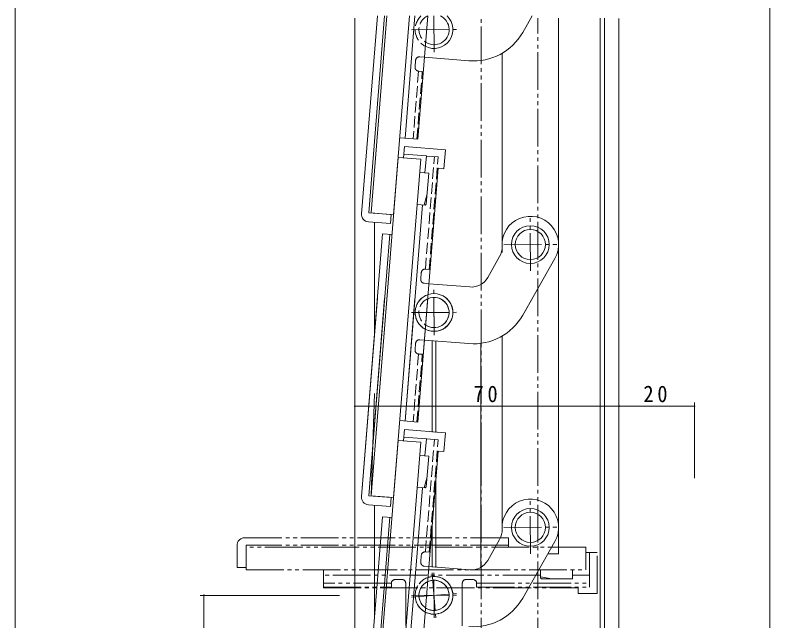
# Model space of a CAD drawing. Units: millimetres on the paper. Extents: x -397 to 397, y -282 to 282.
# Drawn here: x -393.9 to -193.9, y -144.1 to 16.6 of the extents above; entities that cross this region are included whole.
import ezdxf

# ---------------------------------------------------------------- set-up
doc = ezdxf.new("R2010")
doc.units = ezdxf.units.MM
for name, pattern in [('USER2', [13, 10, -1, 1, -1]), ('USER3', [15, 10, -1, 1, -1, 1, -1]), ('USER4', [4, 3, -1])]:
    doc.linetypes.add(name, pattern=pattern)
for name, color, linetype, lineweight in [('0-1_YKK_ZWAK', 7, 'Continuous', 18), ('0-4_YKK_12', 2, 'Continuous', 18), ('0-6_YKK_13', 4, 'Continuous', 18), ('0-7_YKK_D', 6, 'Continuous', 18)]:
    doc.layers.add(name, color=color, linetype=linetype, lineweight=lineweight)
doc.styles.add('ＭＳ ゴシック', font='')
doc.styles.get('ＭＳ ゴシック').set_extended_font_data('MS Gothic')

msp = doc.modelspace()

# ---------------------------------------------------------------- linework, layer by layer
at = {"layer": '0-1_YKK_ZWAK'}
msp.add_line((-393.908, -245.7), (-393.908, 279.3), dxfattribs=at)
at = {"layer": '0-4_YKK_12'}
for p, q in [((-295.412, 16.336), (-299.604, -35.902)), ((-293.623, -36.382), (-289.392, 16.336)), ((-303.908, -242.283), (-303.908, 15.717)), ((-249.888, -126.273), (-249.888, 15.717)), ((-238.908, 15.717), (-238.908, -152.282)), ((-237.708, 15.717), (-237.708, -152.283)), ((-237.708, 15.717), (-237.708, -152.282)), ((-233.908, -198.983), (-233.908, 15.648)), ((-264.888, -46.345), (-264.888, 6.443)), ((-292.404, -21.191), (-299.604, -110.902)), ((-293.623, -111.382), (-286.424, -21.671)), ((-286.424, -21.671), (-292.404, -21.191)), ((-299.604, -35.902), (-293.623, -36.382)), ((-298.708, -68.62), (-298.708, -38.382)), ((-283.367, -69.87), (-283.367, -94.007)), ((-282.45, -69.944), (-282.45, -94.081)), ((-264.888, -120.475), (-264.888, -68.557)), ((-270.508, -101.488), (-270.508, -70.574)), ((-270.508, -129.961), (-270.508, -91.424)), ((-292.404, -96.191), (-299.604, -185.902)), ((-292.811, -176.259), (-286.424, -96.671)), ((-286.424, -96.671), (-292.404, -96.191)), ((-282.45, -107.318), (-282.45, -129.896)), ((-299.604, -110.902), (-293.623, -111.382)), ((-298.708, -143.62), (-298.708, -113.482)), ((-283.367, -118.732), (-283.367, -129.822)), ((-249.888, -126.273), (-252.737, -126.273))]:
    msp.add_line(p, q, dxfattribs=at)
at = {"layer": '0-4_YKK_12', "linetype": 'USER3'}
for p, q in [((-270.408, -101.488), (-270.408, 15.717)), ((-255.408, -168.283), (-255.408, 15.717)), ((-270.408, -168.283), (-270.408, -91.424)), ((-242.708, -124.531), (-332.708, -124.533)), ((-332.708, -124.533), (-332.708, -130.533))]:
    msp.add_line(p, q, dxfattribs=at)
at = {"layer": '0-4_YKK_12'}
msp.add_lwpolyline([(-298.708, -83.76), (-299.604, -110.902), (-293.623, -111.382)], dxfattribs=at)
at = {"layer": '0-4_YKK_12', "linetype": 'USER3'}
msp.add_lwpolyline([(-332.708, -130.533), (-242.708, -130.531), (-242.708, -124.531)], dxfattribs=at)
at = {"layer": '0-6_YKK_13'}
for p, q in [((-297.917, 16.336), (-302.128, -36.101)), ((-296.011, 16.336), (-300.202, -35.854)), ((-287.985, 16.336), (-290.587, -16.061)), ((-287.198, -16.333), (-284.574, 16.336)), ((-256.934, 16.336), (-259.4, 11.993)), ((-285.452, 5.397), (-273.645, 4.449)), ((-291.983, -15.948), (-287.198, -16.333)), ((-290.763, -18.313), (-291.004, -21.303)), ((-279.898, -19.186), (-290.763, -18.313)), ((-280.299, -24.17), (-279.898, -19.186)), ((-290.923, -20.307), (-284.943, -20.787)), ((-284.943, -20.787), (-285.303, -25.273)), ((-287.198, -91.333), (-281.794, -24.05)), ((-286.704, -25.16), (-284.306, -25.353)), ((-281.794, -24.05), (-280.299, -24.17)), ((-285.514, -33.783), (-284.746, -30.835)), ((-285.983, -33.745), (-290.587, -91.061)), ((-287.384, -33.633), (-285.286, -33.801)), ((-300.202, -35.854), (-294.221, -36.335)), ((-294.414, -38.727), (-294.221, -36.335)), ((-300.295, -38.255), (-294.414, -38.727)), ((-296.532, -41.425), (-302.128, -111.101)), ((-294.638, -41.577), (-300.202, -110.854)), ((-294.04, -41.626), (-296.532, -41.425)), ((-265.516, -47.45), (-268.671, -53.006)), ((-250.862, -47.972), (-259.4, -63.007)), ((-284.252, -54.651), (-273.419, -55.521)), ((-297.904, -58.51), (-302.128, -111.101)), ((-295.998, -58.51), (-300.202, -110.854)), ((-287.972, -58.51), (-290.587, -91.061)), ((-287.198, -91.333), (-284.561, -58.51)), ((-256.847, -58.51), (-259.4, -63.007)), ((-285.452, -69.603), (-273.645, -70.551)), ((-285.452, -69.603), (-273.645, -70.551)), ((-291.983, -90.948), (-287.198, -91.333)), ((-291.983, -90.948), (-287.198, -91.333)), ((-290.763, -93.313), (-291.004, -96.303)), ((-279.898, -94.186), (-290.763, -93.313)), ((-290.923, -95.307), (-284.943, -95.787)), ((-284.943, -95.787), (-285.303, -100.273)), ((-280.299, -99.17), (-279.898, -94.186)), ((-287.198, -166.333), (-281.794, -99.05)), ((-281.794, -99.05), (-280.299, -99.17)), ((-286.704, -100.16), (-284.306, -100.353)), ((-285.514, -108.783), (-284.746, -105.835)), ((-285.983, -108.745), (-290.587, -166.061)), ((-287.384, -108.633), (-285.286, -108.801)), ((-300.202, -110.854), (-294.221, -111.335)), ((-300.202, -110.854), (-294.221, -111.335)), ((-294.414, -113.727), (-294.221, -111.335)), ((-294.414, -113.727), (-294.221, -111.335)), ((-300.295, -113.255), (-294.414, -113.727)), ((-300.295, -113.255), (-294.414, -113.727)), ((-296.532, -116.425), (-302.128, -186.101)), ((-294.638, -116.577), (-300.202, -185.854)), ((-294.04, -116.626), (-296.532, -116.425)), ((-265.516, -122.45), (-268.671, -128.006)), ((-250.862, -122.972), (-259.4, -138.007)), ((-284.252, -129.651), (-273.419, -130.521))]:
    msp.add_line(p, q, dxfattribs=at)
at = {"layer": '0-6_YKK_13', "linetype": 'USER2'}
for p, q in [((-282.865, 6.717), (-282.934, 16.336)), ((-288.908, 12.674), (-276.908, 12.76)), ((-257.334, -51.268), (-257.434, -37.269)), ((-264.384, -44.318), (-250.384, -44.219)), ((-282.865, -68.283), (-282.951, -56.283)), ((-282.865, -68.283), (-282.935, -58.51)), ((-288.908, -62.326), (-276.908, -62.24)), ((-288.908, -62.326), (-276.908, -62.24)), ((-257.334, -126.268), (-257.434, -112.269)), ((-264.384, -119.318), (-250.384, -119.219)), ((-282.865, -143.283), (-282.951, -131.283)), ((-288.908, -137.326), (-276.908, -137.24))]:
    msp.add_line(p, q, dxfattribs=at)
at = {"layer": '0-6_YKK_13', "linetype": 'USER4'}
for p, q in [((-287.919, 2.786), (-287.775, 4.581)), ((-286.698, 5.497), (-285.452, 5.397)), ((-287.003, 1.709), (-288.444, -16.233)), ((-287.447, -16.313), (-286.006, 1.629)), ((-287.003, 1.709), (-286.006, 1.629)), ((-285.193, -50.763), (-282.8, -20.959)), ((-281.803, -21.039), (-284.943, -20.787)), ((-284.197, -50.843), (-281.803, -21.039)), ((-286.414, -53.474), (-286.27, -51.68)), ((-285.193, -50.763), (-284.197, -50.843)), ((-285.498, -54.551), (-284.252, -54.651)), ((-286.698, -69.503), (-285.452, -69.603)), ((-286.698, -69.503), (-285.452, -69.603)), ((-287.919, -72.214), (-287.775, -70.419)), ((-287.919, -72.214), (-287.775, -70.419)), ((-287.003, -73.291), (-288.444, -91.233)), ((-287.003, -73.291), (-288.444, -91.233)), ((-287.447, -91.313), (-286.006, -73.371)), ((-287.447, -91.313), (-286.006, -73.371)), ((-287.003, -73.291), (-286.006, -73.371)), ((-287.003, -73.291), (-286.006, -73.371)), ((-285.193, -125.763), (-282.8, -95.959)), ((-281.803, -96.039), (-284.943, -95.787)), ((-284.197, -125.843), (-281.803, -96.039)), ((-285.193, -125.763), (-284.197, -125.843)), ((-286.414, -128.474), (-286.27, -126.68)), ((-285.498, -129.551), (-284.252, -129.651))]:
    msp.add_line(p, q, dxfattribs=at)
at = {"layer": '0-6_YKK_13', "linetype": 'USER3'}
for p, q in [((-263.208, -122.033), (-333.108, -122.033)), ((-332.708, -123.933), (-332.708, -129.933)), ((-263.208, -123.933), (-332.708, -123.933)), ((-263.208, -124.533), (-263.208, -122.033)), ((-335.108, -124.033), (-335.108, -129.933)), ((-239.708, -125.933), (-242.708, -125.933)), ((-241.708, -125.933), (-241.708, -131.933)), ((-239.708, -136.833), (-239.708, -125.933)), ((-335.108, -129.933), (-332.708, -129.933)), ((-312.208, -130.533), (-312.208, -135.333)), ((-254.708, -131.933), (-312.208, -131.933)), ((-283.431, -131.306), (-282.385, -143.26)), ((-254.708, -130.531), (-254.708, -132.633)), ((-246.208, -130.531), (-246.208, -132.933)), ((-241.708, -131.933), (-246.208, -131.933)), ((-241.708, -135.083), (-241.708, -131.933)), ((-293.208, -133.083), (-291.408, -133.083)), ((-274.408, -133.083), (-272.608, -133.083)), ((-254.708, -132.404), (-251.708, -132.933)), ((-294.208, -134.083), (-312.208, -134.083)), ((-312.208, -135.083), (-294.208, -135.083)), ((-312.208, -135.333), (-244.708, -135.333)), ((-294.208, -134.083), (-294.208, -135.083)), ((-290.408, -134.083), (-290.408, -135.333)), ((-290.408, -135.333), (-290.408, -147.179)), ((-275.408, -134.083), (-275.408, -135.333)), ((-275.408, -135.333), (-275.408, -146.2)), ((-271.608, -134.083), (-241.708, -134.083)), ((-271.608, -134.083), (-271.608, -135.083)), ((-271.608, -135.083), (-241.708, -135.083)), ((-244.708, -135.333), (-244.708, -136.833)), ((-288.885, -137.806), (-276.931, -136.76)), ((-244.708, -136.833), (-239.708, -136.833))]:
    msp.add_line(p, q, dxfattribs=at)
at = {"layer": '0-6_YKK_13'}
for points in [[(-285.286, -33.801), (-284.963, -33.526), (-284.306, -25.353)], [(-285.286, -108.801), (-284.963, -108.526), (-284.306, -100.353)]]:
    msp.add_lwpolyline(points, dxfattribs=at)
at = {"layer": '0-6_YKK_13', "linetype": 'USER3'}
msp.add_lwpolyline([(-254.708, -132.633), (-254.408, -132.933), (-246.208, -132.933)], dxfattribs=at)
at = {"layer": '0-6_YKK_13'}
for centre, radius in [((-257.384, -44.269), 5), ((-257.384, -44.269), 4), ((-257.384, -119.269), 5), ((-257.384, -119.269), 4)]:
    msp.add_circle(centre, radius, dxfattribs=at)
at = {"layer": '0-6_YKK_13', "linetype": 'USER4'}
for centre, radius, start, end in [((-282.908, 12.717), 5, 133.62606, 242.4537), ((-282.908, 12.717), 4, 115.20058, 236.2318), ((-286.778, 4.5), 1, 85.4082, 175.4082), ((-286.923, 2.706), 1, 175.4082, 265.4082), ((-285.273, -51.76), 1, 85.4082, 175.4082), ((-285.417, -53.554), 1, 175.4082, 265.4082), ((-282.908, -62.283), 5, 108.3627, 242.4537), ((-282.908, -62.283), 5, 131.00849, 242.4537), ((-282.908, -62.283), 4, 114.5846, 236.2318), ((-282.908, -62.283), 4, 114.5846, 236.2318), ((-286.778, -70.5), 1, 85.4082, 175.4082), ((-286.778, -70.5), 1, 85.4082, 175.4082), ((-286.923, -72.294), 1, 175.4082, 265.4082), ((-286.923, -72.294), 1, 175.4082, 265.4082), ((-285.273, -126.76), 1, 85.4082, 175.4082), ((-285.417, -128.554), 1, 175.4082, 265.4082), ((-282.908, -137.283), 5, 108.3627, 242.4537), ((-282.908, -137.283), 4, 114.5846, 236.2318)]:
    msp.add_arc(centre, radius, start, end, dxfattribs=at)
at = {"layer": '0-6_YKK_13'}
for centre, radius, start, end in [((-282.908, 12.717), 5, 242.4537, 46.37394), ((-282.908, 12.717), 4, 236.2318, 64.79942), ((-272.444, 19.401), 15, 265.4082, 330.4082), ((-300.135, -36.261), 2, 175.4082, 265.4082), ((-257.384, -44.269), 7.5, 330.4082, 183.26808), ((-269.864, -44.981), 5, 330.4082, 3.26808), ((-273.019, -50.537), 5, 265.4082, 330.4082), ((-282.908, -62.283), 5, 242.4537, 108.3627), ((-282.908, -62.283), 5, 242.4537, 48.99151), ((-282.908, -62.283), 4, 236.2318, 114.5846), ((-282.908, -62.283), 4, 236.2318, 70.60738), ((-282.908, -62.283), 4, 109.39262, 114.5846), ((-272.444, -55.599), 15, 265.4082, 330.4082), ((-272.444, -55.599), 15, 265.4082, 330.4082), ((-300.135, -111.261), 2, 175.4082, 265.4082), ((-300.135, -111.261), 2, 175.4082, 265.4082), ((-257.384, -119.269), 7.5, 330.4082, 183.26808), ((-269.864, -119.981), 5, 330.4082, 3.26808), ((-273.019, -125.537), 5, 265.4082, 330.4082), ((-282.908, -137.283), 5, 242.4537, 108.3627), ((-282.908, -137.283), 4, 236.2318, 114.5846), ((-272.444, -130.599), 15, 265.4082, 330.4082)]:
    msp.add_arc(centre, radius, start, end, dxfattribs=at)
at = {"layer": '0-6_YKK_13', "linetype": 'USER3'}
for centre, radius, start, end in [((-333.108, -124.033), 2, 90, 180), ((-293.208, -134.083), 1, 90, 180), ((-291.408, -134.083), 1, 0, 90), ((-282.908, -137.283), 5, 22.9545, 157.0455), ((-282.908, -137.283), 4, 29.1764, 150.8236), ((-274.408, -134.083), 1, 90, 180), ((-272.608, -134.083), 1, 0, 90), ((-282.908, -137.283), 5, 157.0455, 22.9545), ((-282.908, -137.283), 4, 150.8236, 29.1764)]:
    msp.add_arc(centre, radius, start, end, dxfattribs=at)
at = {"layer": '0-7_YKK_D'}
for p, q in [((-193.908, -145.283), (-193.908, 200.717)), ((-303.908, -105.334), (-303.908, -86.132)), ((-303.908, -87.132), (-233.908, -87.132)), ((-233.908, -106.005), (-233.908, -86.132)), ((-213.908, -87.132), (-233.908, -87.132)), ((-213.908, -106.197), (-213.908, -86.132)), ((-307.908, -137.283), (-344.908, -137.283)), ((-343.908, -137.283), (-343.908, -175.359)), ((-193.908, -152.283), (-193.908, -140.159))]:
    msp.add_line(p, q, dxfattribs=at)
for centre, start, end in [((-303.908, -87.132), 0, 180), ((-303.908, -87.132), 180, 0), ((-233.908, -87.132), 0, 180), ((-233.908, -87.132), 0, 180), ((-233.908, -87.132), 180, 0), ((-233.908, -87.132), 180, 0), ((-213.908, -87.132), 0, 180), ((-213.908, -87.132), 180, 0), ((-343.908, -137.283), 90, 270), ((-343.908, -137.283), 270, 90)]:
    msp.add_arc(centre, 0.106, start, end, dxfattribs=at)

# ---------------------------------------------------------------- texts
at = {"layer": '0-7_YKK_D', "color": 7, "char_height": 4.399, "attachment_point": 7, "style": 'ＭＳ ゴシック'}
for s, insert in [('\\T1.37;\\W0.9;70', (-272.428, -86.132)), ('\\T1.37;\\W0.9;20', (-227.428, -86.132))]:
    msp.add_mtext(s, dxfattribs=dict(at, insert=insert))

doc.saveas('drawing.dxf')
